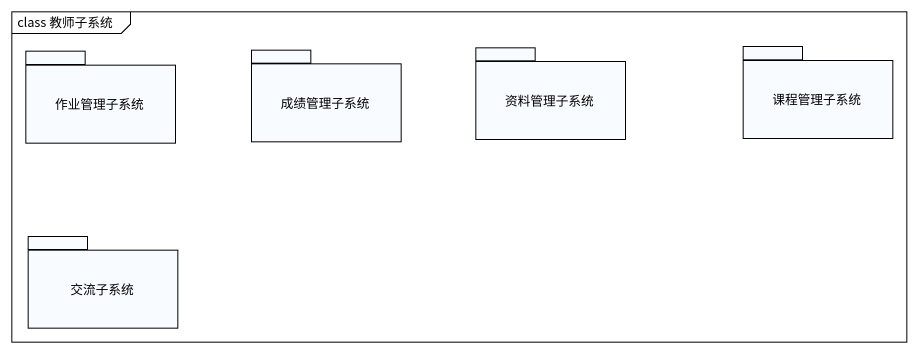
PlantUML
@startuml
mainframe class 教师子系统
package 作业管理子系统 {
}
package 成绩管理子系统 {
}
package 资料管理子系统 {
}
package 课程管理子系统 {
}
package 交流子系统 {
}
@enduml
